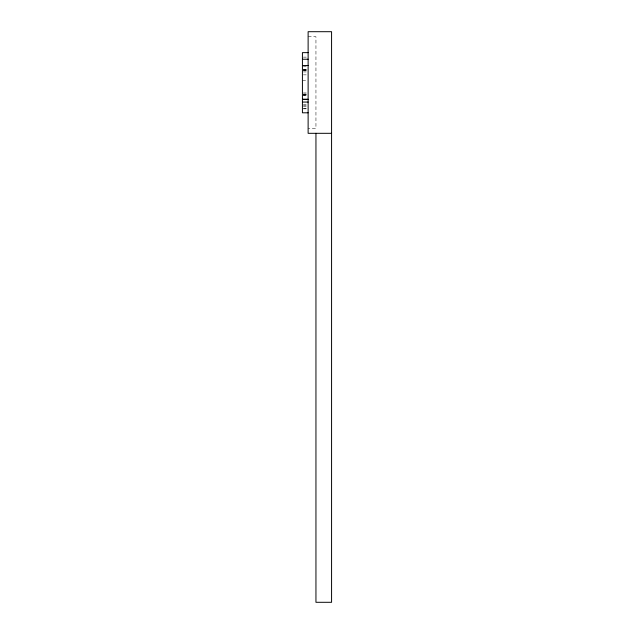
<?xml version="1.0" encoding="UTF-8"?>
<svg xmlns="http://www.w3.org/2000/svg" width="634" height="634" viewBox="0 0 634 634"><rect width="100%" height="100%" fill="white"/><g stroke="black" fill="none" stroke-linecap="round" stroke-linejoin="round"><path stroke-width="0.48" stroke-dasharray="3.17 2.38" d="M308.124 36.717L315.946 36.717L315.946 128.298L308.124 128.298M303.377 57.131L306.23 57.131M303.377 66.602L306.23 66.602M303.377 69.502L306.23 69.502M303.377 69.732L306.23 69.732M303.377 69.986L306.23 69.986M303.377 70.334L306.23 70.334M303.377 70.683L306.23 70.651M303.377 71.927L306.23 71.927M303.377 74.86L306.23 74.86M302.426 80.383L306.23 80.383M303.377 92.944L306.23 92.944M303.377 94.062L306.23 94.062M303.377 94.252L306.23 94.252M303.377 94.411L306.23 94.474M303.377 95.203L306.23 95.203M302.426 95.433L306.23 95.433M303.377 104.293L306.23 104.293M303.377 105.41L306.23 105.41M303.377 106.433L306.23 106.433M303.377 108.691L306.23 108.691M303.377 108.826L306.23 108.826"/><path stroke-width="0.95" d="M308.124 52.638L302.426 52.638L302.426 112.804L308.124 112.804M302.426 59.239L308.124 59.239M302.426 65.524L308.124 65.524M302.426 102.066L308.124 102.066M331.574 133.314L308.124 133.314L308.124 31.7L331.574 31.7L331.574 602.3L315.946 602.3L315.946 133.314M308.124 99.324L302.426 99.324L308.124 99.387"/></g></svg>
